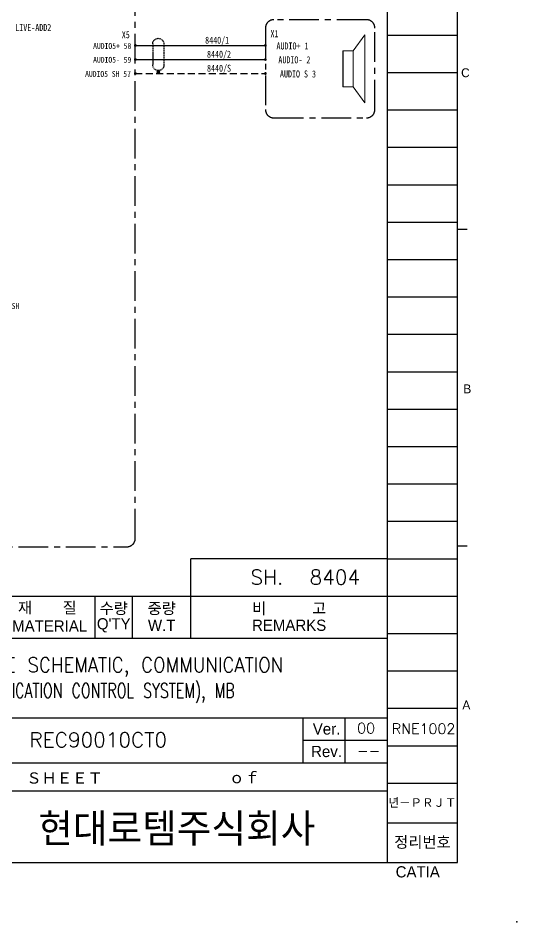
# Model space of a CAD drawing. Header units: millimetres. Extents: x 1204 to 1763, y -128 to 303.
# Drawn here: x 1656.1 to 1762.8, y -128.5 to 64.9 of the extents above; entities that cross this region are included whole.
import ezdxf
from ezdxf.enums import TextEntityAlignment as Align

# ---------------------------------------------------------------- set-up
doc = ezdxf.new("R2010")
doc.units = ezdxf.units.MM
doc.linetypes.add('CENTER', pattern=[50.8, 31.75, -6.35, 6.35, -6.35])
doc.linetypes.add('HIDDEN', pattern=[0.375, 0.25, -0.125])
for name, color, linetype, lineweight in [('7', 7, 'Continuous', 15), ('LINE', 7, 'Continuous', 15), ('TEXT', 7, 'Continuous', 15)]:
    doc.layers.add(name, color=color, linetype=linetype, lineweight=lineweight)
for name, color, linetype in [('AUDIO+', 26, 'Continuous'), ('AUDIO-', 30, 'Continuous'), ('SHIELD', 41, 'Continuous')]:
    doc.layers.add(name, color=color, linetype=linetype)
doc.styles.add('CI', font='romand.shx', dxfattribs={"bigfont": 'whgdtxt.shx'})
doc.styles.add('ROMANS', font='txt', dxfattribs={"height": 0.2})
doc.styles.get("Standard").update_dxf_attribs({"font": 'txt.shx', "bigfont": 'whgtxt.shx'})

# ---------------------------------------------------------------- blocks, each defined once
blk = doc.blocks.new('BALL')
at = {"layer": 'LINE'}
h = blk.add_hatch(color=256, dxfattribs=at)
h.paths.add_polyline_path([(203.75, 320.23, 0.41419), (203.5, 319.98), (203.75, 319.98)])
h.paths.add_polyline_path([(203.75, 320.23), (203.75, 319.98), (204, 319.98, 0.41419)])
h.paths.add_polyline_path([(204, 319.98, 0.00002), (204, 319.98), (203.5, 319.98, 1.00004)])
blk.add_circle((203.75, 319.98), 0.25, dxfattribs=at)
blk = doc.blocks.new('A$C38FC7A60')
at = {"layer": 'SHIELD', "linetype": 'HIDDEN'}
for p, q in [((-1.98, 10), (-1.98, 2.5)), ((0, 0), (0, 0.52))]:
    blk.add_line(p, q, dxfattribs=at)
for points in [[(-1.98, 10), (-1.98, 10), (-1.94, 10.52), (-1.94, 10.52), (-1.23, 12.78), (1.93, 12.35), (1.98, 10), (1.98, 10), (1.98, 2.5), (1.98, 2.5)], [(1.98, 2.5), (1.98, 2.5), (1.94, 1.98), (1.94, 1.98), (1.34, 0.01), (-1.34, 0.01), (-1.94, 1.98), (-1.94, 1.98), (-1.98, 2.5), (-1.98, 2.5)]]:
    blk.add_open_spline(points, degree=3, knots=[0, 0, 0, 0, 1, 1, 1, 2, 2, 2, 3, 3, 3, 3], dxfattribs=at)
at = {"layer": 'SHIELD', "linetype": 'HIDDEN', "xscale": -2, "yscale": 2, "zscale": 2}
blk.add_blockref('BALL', (407.5, -639.96), dxfattribs=at)

msp = doc.modelspace()

# ---------------------------------------------------------------- linework, layer by layer
at = {"color": 5, "linetype": 'Continuous'}
for p, q in [((1735.08, -115.77), (1735.08, 290.63)), ((1750.08, -115.77), (1750.08, 290.63)), ((1735.08, 61.23), (1750.08, 61.23)), ((1735.08, 45.23), (1750.08, 45.23)), ((1735.08, 29.23), (1750.08, 29.23)), ((1735.08, 13.23), (1750.08, 13.23)), ((1735.08, -2.77), (1750.08, -2.77)), ((1735.08, -18.77), (1750.08, -18.77)), ((1735.08, -34.77), (1750.08, -34.77)), ((1735.08, -50.77), (1750.08, -50.77)), ((1556.58, -58.77), (1735.08, -58.77)), ((1735.08, -66.77), (1750.08, -66.77)), ((1556.58, -67.77), (1735.08, -67.77)), ((1735.08, -82.77), (1750.08, -82.77)), ((1735.08, -98.77), (1750.08, -98.77)), ((1216.68, -115.77), (1750.08, -115.77))]:
    msp.add_line(p, q, dxfattribs=at)
msp.add_line((1725.55, 57.88), (1725.55, 50.18))
at = {"color": 6, "linetype": 'Continuous'}
for p, q in [((1735.08, 53.23), (1750.08, 53.23)), ((1735.08, 37.23), (1750.08, 37.23)), ((1735.08, 21.23), (1750.08, 21.23)), ((1750.08, 19.7), (1752.13, 19.7)), ((1735.08, 5.23), (1750.08, 5.23)), ((1735.08, -10.77), (1750.08, -10.77)), ((1735.08, -26.77), (1750.08, -26.77)), ((1735.08, -42.77), (1750.08, -42.77)), ((1750.08, -48.03), (1752.13, -48.03)), ((1693.08, -58.77), (1693.08, -50.77)), ((1735.08, -50.77), (1693.08, -50.77)), ((1672.58, -67.77), (1672.58, -58.77)), ((1680.58, -67.77), (1680.58, -58.77)), ((1693.08, -67.77), (1693.08, -58.77)), ((1735.08, -58.77), (1750.08, -58.77)), ((1735.08, -74.77), (1750.08, -74.77)), ((1619.58, -84.78), (1735.08, -84.78)), ((1717.08, -94.43), (1717.08, -84.78)), ((1726.08, -94.43), (1726.08, -84.78)), ((1717.08, -89.61), (1735.08, -89.61)), ((1735.08, -90.77), (1750.08, -90.77)), ((1619.58, -94.43), (1735.08, -94.43)), ((1715.08, -94.43), (1720.08, -94.43)), ((1594.58, -100.43), (1735.08, -100.43)), ((1735.08, -107.27), (1750.08, -107.27))]:
    msp.add_line(p, q, dxfattribs=at)
at = {"color": 1, "linetype": 'CENTER', "ltscale": 0.2}
for points in [[(1679.38, 261.2), (1646.04, 261.2, 0.414214), (1644.24, 259.4), (1644.24, -46.42, 0.414214), (1646.04, -48.22), (1679.38, -48.22, 0.414214), (1681.18, -46.42), (1681.18, 259.4, 0.414214)], [(1732.42, 45.33), (1732.42, 62.73, 0.414214), (1730.62, 64.53), (1710.81, 64.53, 0.414214), (1709.01, 62.73), (1709.01, 45.33, 0.414214), (1710.81, 43.53), (1730.62, 43.53, 0.414214)]]:
    msp.add_lwpolyline(points, format="xyb", close=True, dxfattribs=at)
at = {"const_width": 0.3}
for points in [[(1681.33, 59.02, -1), (1681.03, 59.02, -1)], [(1709.16, 59.02, -1), (1708.86, 59.02, -1)], [(1681.33, 56.02, -1), (1681.03, 56.02, -1)], [(1709.16, 56.02, -1), (1708.86, 56.02, -1)], [(1681.33, 53.02, -1), (1681.03, 53.02, -1)], [(1709.16, 53.02, -1), (1708.86, 53.02, -1)]]:
    msp.add_lwpolyline(points, format="xyb", close=True, dxfattribs=at)
at = {"color": 0}
msp.add_point((1762.78, -128.47), dxfattribs=at)
at = {"layer": '7', "color": 0}
for p, q in [((1730.29, 61.3), (1727.77, 57.88)), ((1730.29, 46.76), (1730.29, 61.3)), ((1725.55, 57.88), (1727.77, 57.88)), ((1727.77, 57.88), (1727.77, 50.18)), ((1727.77, 50.18), (1725.55, 50.18)), ((1727.77, 50.18), (1730.29, 46.76))]:
    msp.add_line(p, q, dxfattribs=at)
at = {"layer": 'AUDIO+'}
for q in [(1709.01, 59.02), (1699.26, 59.02)]:
    msp.add_line((1681.18, 59.02), q, dxfattribs=at)
at = {"layer": 'AUDIO-'}
for q in [(1709.01, 56.02), (1699.26, 56.02)]:
    msp.add_line((1681.18, 56.02), q, dxfattribs=at)
at = {"layer": 'SHIELD', "linetype": 'HIDDEN', "ltscale": 6}
msp.add_line((1681.18, 53.02), (1709.01, 53.02), dxfattribs=at)

# ---------------------------------------------------------------- block references
at = {"layer": '7', "xscale": 0.599999999999909, "yscale": 0.599999999999909, "zscale": 0.599999999999909}
msp.add_blockref('A$C38FC7A60', (1686.1, 53.34), dxfattribs=at)

# ---------------------------------------------------------------- texts
at = {"color": 7, "linetype": 'Continuous'}
for s, height, p in [('SH.  8404', 3.15, (1705.81, -56.3)), ('00', 2.231, (1728.62, -88.14)), ('RNE1002', 2.231, (1736.04, -88.26)), ('REC90010CT0', 3.15, (1658.55, -91.09)), ('--', 2.231, (1728.62, -92.96))]:
    msp.add_text(s, height=height, dxfattribs=at).set_placement(p)
for s, width, p in [('VEHICLE SCHEMATIC, COMMUNICATION', 0.9, (1640.57, -75.06)), ('(COMMUNICATION CONTROL SYSTEM), MB', 0.7, (1640.66, -80.56))]:
    msp.add_text(s, height=3.15, dxfattribs=dict(at, width=width)).set_placement(p)
at = {"style": 'CI'}
msp.add_text('현대로템주식회사', height=7, dxfattribs=at).set_placement((1660.44, -112.18))
at = {"color": 4, "attachment_point": 5, "style": 'ROMANS'}
for s, insert, char_height in [('{\\fﾱﾼﾸﾲￃﾼ|b0|i0|c129|p49;C }', (1751.77, 53.17), 1.9), ('{\\fﾱﾼﾸﾲￃﾼ|b0|i0|c129|p49;B }', (1752.18, -14.44), 1.9), ('{\\fﾱﾼﾸﾲￃﾼ|b0|i0|c129|p49;재\u3000\u3000질 }', (1662.38, -61.37), 2.4), ('{\\fﾱﾼﾸﾲￃﾼ|b0|i0|c129|p49;수량 }', (1676.58, -61.52), 2.4), ('{\\fﾱﾼﾸﾲￃﾼ|b0|i0|c129|p49;중량 }', (1686.83, -61.52), 2.4), ('{\\fﾱﾼﾸﾲￃﾼ|b0|i0|c129|p49;비\u3000\u3000\u3000고 }', (1714.08, -61.52), 2.4), ("{\\fﾱﾼﾸﾲￃﾼ|b0|i0|c129|p49;Q'TY }", (1676.58, -65.02), 2.4), ('{\\fﾱﾼﾸﾲￃﾼ|b0|i0|c129|p49;REMARKS }', (1714.08, -65.02), 2.4), ('{\\fﾱﾼﾸﾲￃﾼ|b0|i0|c129|p49;MATERIAL }', (1662.88, -65.17), 2.4), ('{\\fﾱﾼﾸﾲￃﾼ|b0|i0|c129|p49;W.T }', (1686.83, -65.02), 2.4), ('{\\fﾱﾼﾸﾲￃﾼ|b0|i0|c129|p49;A }', (1751.97, -82.05), 1.9), ('{\\fﾱﾼﾸﾲￃﾼ|b0|i0|c129|p49;Ver. }', (1722.08, -87.2), 2.4), ('{\\fﾱﾼﾸﾲￃﾼ|b0|i0|c129|p49;Rev. }', (1722.08, -92.02), 2.4), ('{\\fﾱﾼﾸﾲￃﾼ|b0|i0|c129|p49;매수\u3000ＳＨＥＥＴ }', (1661.41, -97.81), 2.4), ('{\\fﾱﾼﾸﾲￃﾼ|b0|i0|c129|p49;ｏｆ }', (1704.51, -97.62), 2.4), ('{\\fNew Gulim|b0|i0|c129|p18;\\H0.75x;년－ＰＲＪＴ\\fﾱﾼﾸﾲￃﾼ|b0|i0|c129|p49;\\H1.333x; }', (1742.58, -103.02), 2.4), ('{\\fNew Gulim|b0|i0|c129|p18;정리번호 }', (1742.58, -111.52), 2.4), ('{\\fﾱﾼﾸﾲￃﾼ|b0|i0|c129|p49;CATIA }', (1741.58, -117.77), 2.4)]:
    msp.add_mtext(s, dxfattribs=dict(at, insert=insert, char_height=char_height))
at = {"layer": 'TEXT', "style": 'ROMANS', "width": 0.8}
for s, height, p in [('16 DPH LIVE-ADD2', 1.5, (1663.23, 62.87)), ('X5', 1.5, (1680.01, 61.32)), ('X1', 1.5, (1711.81, 61.54)), ('8440/1', 1.5, (1701.26, 60.15)), ('AUDIO5+ 58', 1.25, (1680.33, 58.91)), ('8440/2', 1.5, (1701.66, 57.15)), (' AUDIO+ 1', 1.5, (1718.23, 58.91)), ('AUDIO5- 59', 1.25, (1680.33, 55.95)), (' AUDIO- 2', 1.5, (1718.63, 55.95)), ('8440/S', 1.5, (1701.66, 54.15)), ('AUDIO5 SH 57', 1.25, (1680.25, 52.92)), (' AUDIO S 3', 1.5, (1719.83, 52.92)), ('48 AUDIO2 SH', 1.25, (1656.38, 3.28))]:
    msp.add_text(s, height=height, dxfattribs=at).set_placement(p, align=Align.MIDDLE_RIGHT)

doc.saveas('drawing.dxf')
